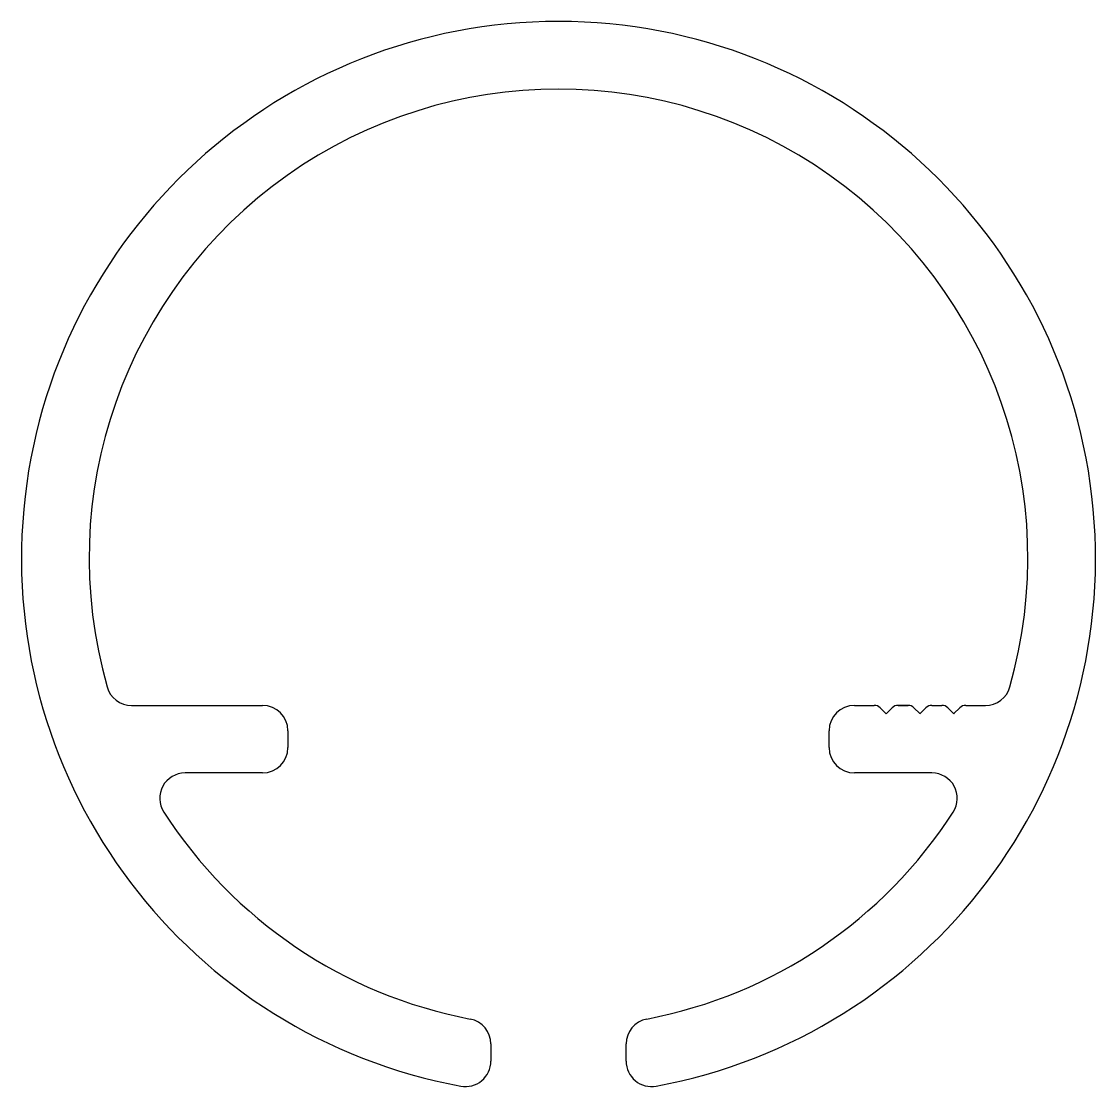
# Model space of a CAD drawing. Extents: x -15.9 to 15.9, y 37.7 to 69.2.
import ezdxf

# ---------------------------------------------------------------- set-up
doc = ezdxf.new("R2010")
doc.units = 0
doc.layers.get('0').update_dxf_attribs({"linetype": 'CONTINUOUS'})

msp = doc.modelspace()

# ---------------------------------------------------------------- linework, layer by layer
at = {"linetype": 'CONTINUOUS'}
for p, q in [((-12.622, 48.927), (-8.75, 48.927)), ((8.75, 48.927), (9.332, 48.927)), ((10.039, 48.927), (10.332, 48.927)), ((10.332, 48.927), (10.039, 48.927)), ((10.039, 48.927), (10.332, 48.927)), ((10.332, 48.927), (10.039, 48.927)), ((10.039, 48.927), (10.332, 48.927)), ((11.039, 48.927), (11.332, 48.927)), ((12.039, 48.927), (12.622, 48.927)), ((9.509, 48.854), (9.68, 48.683)), ((9.692, 48.683), (9.863, 48.854)), ((10.509, 48.854), (10.68, 48.683)), ((10.691, 48.683), (10.863, 48.854)), ((11.509, 48.854), (11.68, 48.683)), ((11.691, 48.683), (11.863, 48.854)), ((-8, 48.177), (-8, 47.677)), ((8, 47.677), (8, 48.177)), ((-8.75, 46.927), (-11.039, 46.927)), ((11.039, 46.927), (8.75, 46.927)), ((-2, 38.913), (-2, 38.404)), ((2, 38.404), (2, 38.913))]:
    msp.add_line(p, q, dxfattribs=at)
for centre, radius, start, end in [((0, 53.277), 15.875, 280.4757, 259.5243), ((0, 53.277), 13.875, 344.0805, 195.9195), ((-12.622, 49.677), 0.75, 195.9195, 270), ((12.622, 49.677), 0.75, 270, 344.0805), ((-8.75, 48.177), 0.75, 0, 90), ((8.75, 48.177), 0.75, 90, 180), ((9.332, 48.677), 0.25, 45, 90), ((10.039, 48.677), 0.25, 90, 135), ((10.332, 48.677), 0.25, 45, 90), ((11.039, 48.677), 0.25, 90, 135), ((11.332, 48.677), 0.25, 45, 90), ((12.039, 48.677), 0.25, 90, 135), ((9.686, 48.688), 0.008, 225, 315), ((10.686, 48.688), 0.008, 225, 315), ((11.686, 48.688), 0.008, 225, 315), ((-8.75, 47.677), 0.75, 270, 0), ((8.75, 47.677), 0.75, 180, 270), ((-11.039, 46.177), 0.75, 90, 212.7485), ((11.039, 46.177), 0.75, 327.2515, 90), ((0, 53.277), 13.875, 212.7485, 259.1619), ((0, 53.277), 13.875, 280.8381, 327.2515), ((-2.75, 38.913), 0.75, 360, 79.1619), ((2.75, 38.913), 0.75, 100.8381, 180), ((-2.75, 38.404), 0.75, 259.5243, 360), ((2.75, 38.404), 0.75, 180, 280.4757)]:
    msp.add_arc(centre, radius, start, end, dxfattribs=at)

doc.saveas('drawing.dxf')
